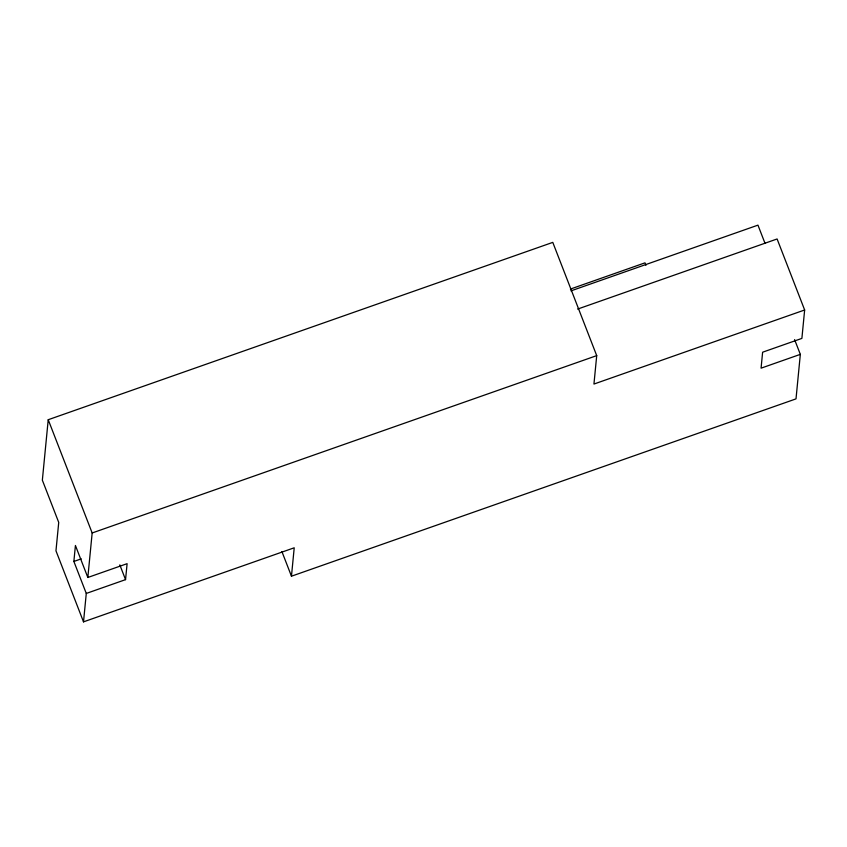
<?xml version="1.0" encoding="UTF-8"?>
<svg xmlns="http://www.w3.org/2000/svg" width="847" height="847" viewBox="0 0 847 847"><rect width="100%" height="100%" fill="white"/><g stroke="black" fill="none" stroke-linecap="round" stroke-linejoin="round"><path stroke-width="1.27" d="M577.622 309.081L777.101 238.97L804.65 309.991L593.948 384.051L596.712 355.634L552.784 242.38L48.226 419.72L42.35 480.185L58.729 522.419L55.966 550.825L83.514 621.857L294.216 547.797L291.463 576.204L796.011 398.873L800.33 354.364L794.602 339.605M86.278 593.44L73.869 561.455L75.425 545.489L87.834 577.474L127.103 563.678L125.547 579.644L86.278 593.44L83.514 621.857M87.834 577.474L92.164 532.975L48.226 419.72M804.65 309.991L801.887 338.398L762.618 352.204L761.072 368.17L800.33 354.364M570.402 289.071L644.991 262.845L645.943 265.302M570.942 290.881L757.959 225.143L764.979 243.248M92.164 532.975L596.712 355.634M73.869 561.455L81.227 558.861M281.913 551.588L291.463 576.204M119.819 564.875L125.547 579.644"/></g></svg>
